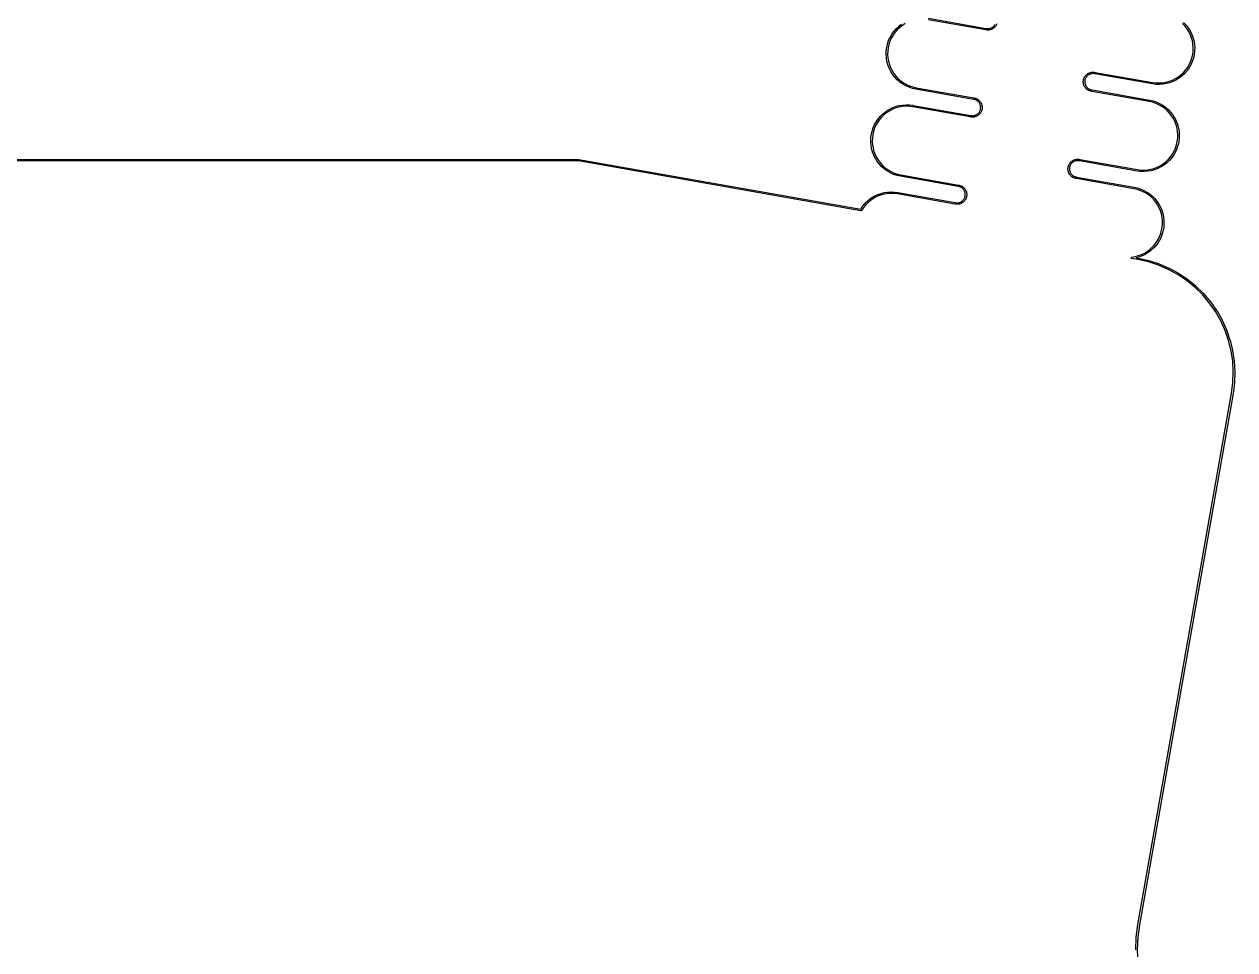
# Model space of a CAD drawing. Header units: metres. Extents: x 0 to 117, y 0 to 64.
# Drawn here: x 92.64 to 113.5, y 31.88 to 47.83 of the extents above; entities that cross this region are included whole.
import ezdxf

# ---------------------------------------------------------------- set-up
doc = ezdxf.new("R2010")
doc.units = ezdxf.units.M

msp = doc.modelspace()

# ---------------------------------------------------------------- linework, layer by layer
for points in [[(107.817, 47.837), (107.768, 47.806), (107.768, 47.806), (107.768, 47.806), (107.768, 47.806), (107.722, 47.77), (107.722, 47.77), (107.722, 47.77), (107.722, 47.77), (107.679, 47.73), (107.679, 47.73), (107.679, 47.73), (107.679, 47.73), (107.641, 47.686), (107.641, 47.686), (107.641, 47.686), (107.641, 47.686), (107.607, 47.638), (107.607, 47.638), (107.607, 47.638), (107.607, 47.638), (107.578, 47.587), (107.578, 47.587), (107.578, 47.587), (107.578, 47.587), (107.555, 47.534), (107.555, 47.534), (107.555, 47.534), (107.555, 47.534), (107.536, 47.479), (107.536, 47.479), (107.536, 47.479), (107.536, 47.479), (107.523, 47.422), (107.523, 47.422), (107.523, 47.422), (107.523, 47.422), (107.516, 47.364), (107.516, 47.364), (107.516, 47.364), (107.516, 47.364), (107.514, 47.305), (107.514, 47.305), (107.514, 47.305), (107.514, 47.305), (107.518, 47.247), (107.518, 47.247), (107.518, 47.247), (107.518, 47.247), (107.528, 47.189), (107.528, 47.189), (107.528, 47.189), (107.528, 47.189), (107.544, 47.133), (107.544, 47.133), (107.544, 47.133), (107.544, 47.133), (107.564, 47.079), (107.564, 47.079), (107.564, 47.079), (107.564, 47.079), (107.591, 47.026), (107.591, 47.026), (107.591, 47.026), (107.591, 47.026), (107.622, 46.977), (107.622, 46.977), (107.622, 46.977), (107.622, 46.977), (107.657, 46.931), (107.657, 46.931), (107.657, 46.931), (107.657, 46.931), (107.698, 46.888), (107.698, 46.888), (107.698, 46.888), (107.698, 46.888), (107.742, 46.85), (107.742, 46.85), (107.742, 46.85), (107.742, 46.85), (107.789, 46.816), (107.789, 46.816), (107.789, 46.816), (107.789, 46.816), (107.84, 46.787), (107.84, 46.787), (107.84, 46.787), (107.84, 46.787), (107.893, 46.764), (107.893, 46.764), (107.893, 46.764), (107.893, 46.764), (107.949, 46.745), (107.949, 46.745), (107.949, 46.745), (107.949, 46.745), (108.006, 46.732), (108.006, 46.732), (108.006, 46.732), (108.006, 46.732), (108.997, 46.557), (108.997, 46.557), (108.997, 46.557), (108.997, 46.557), (109.012, 46.555), (109.013, 46.554), (109.027, 46.55), (109.028, 46.55), (109.042, 46.545), (109.043, 46.544), (109.056, 46.538), (109.058, 46.537), (109.07, 46.53), (109.071, 46.529), (109.083, 46.52), (109.084, 46.519), (109.095, 46.509), (109.095, 46.508), (109.105, 46.497), (109.106, 46.497), (109.115, 46.485), (109.115, 46.484), (109.123, 46.471), (109.124, 46.47), (109.13, 46.457), (109.13, 46.456), (109.135, 46.442), (109.136, 46.441), (109.139, 46.426), (109.14, 46.425), (109.142, 46.411), (109.142, 46.41), (109.143, 46.395), (109.143, 46.394), (109.143, 46.379), (109.143, 46.378), (109.141, 46.363), (109.141, 46.362), (109.137, 46.348), (109.137, 46.346), (109.132, 46.332), (109.132, 46.331), (109.126, 46.318), (109.125, 46.317), (109.118, 46.304), (109.118, 46.303), (109.109, 46.291), (109.109, 46.29), (109.099, 46.279), (109.098, 46.278), (109.088, 46.267), (109.087, 46.267), (109.075, 46.257), (109.074, 46.257), (109.062, 46.249), (109.061, 46.248), (109.048, 46.241), (109.047, 46.241), (109.033, 46.235), (109.032, 46.234), (109.018, 46.23), (109.017, 46.23), (109.003, 46.227), (109.001, 46.227), (108.987, 46.225), (108.986, 46.225), (108.971, 46.225), (108.97, 46.225), (108.955, 46.226), (108.954, 46.226), (108.94, 46.229), (108.939, 46.229), (107.948, 46.403), (107.948, 46.403), (107.948, 46.403), (107.948, 46.403), (107.89, 46.411), (107.89, 46.411), (107.89, 46.411), (107.89, 46.411), (107.831, 46.412), (107.831, 46.412), (107.831, 46.412), (107.831, 46.412), (107.773, 46.408), (107.773, 46.408), (107.773, 46.408), (107.773, 46.408), (107.716, 46.398), (107.716, 46.398), (107.716, 46.398), (107.716, 46.398), (107.659, 46.383), (107.659, 46.383), (107.659, 46.383), (107.659, 46.383), (107.605, 46.362), (107.605, 46.362), (107.605, 46.362), (107.605, 46.362), (107.553, 46.336), (107.553, 46.336), (107.553, 46.336), (107.553, 46.336), (107.503, 46.305), (107.503, 46.305), (107.503, 46.305), (107.503, 46.305), (107.457, 46.269), (107.457, 46.269), (107.457, 46.269), (107.457, 46.269), (107.415, 46.229), (107.415, 46.229), (107.415, 46.229), (107.415, 46.229), (107.376, 46.185), (107.376, 46.185), (107.376, 46.185), (107.376, 46.185), (107.343, 46.137), (107.343, 46.137), (107.343, 46.137), (107.343, 46.137), (107.314, 46.086), (107.314, 46.086), (107.314, 46.086), (107.314, 46.086), (107.29, 46.033), (107.29, 46.033), (107.29, 46.033), (107.29, 46.033), (107.271, 45.978), (107.271, 45.978), (107.271, 45.978), (107.271, 45.978), (107.258, 45.921), (107.258, 45.921), (107.258, 45.921), (107.258, 45.921), (107.251, 45.863), (107.251, 45.863), (107.251, 45.863), (107.251, 45.863), (107.25, 45.804), (107.25, 45.804), (107.25, 45.804), (107.25, 45.804), (107.254, 45.746), (107.254, 45.746), (107.254, 45.746), (107.254, 45.746), (107.264, 45.688), (107.264, 45.688), (107.264, 45.688), (107.264, 45.688), (107.279, 45.632), (107.279, 45.632), (107.279, 45.632), (107.279, 45.632), (107.3, 45.578), (107.3, 45.578), (107.3, 45.578), (107.3, 45.578), (107.326, 45.525), (107.326, 45.525), (107.326, 45.525), (107.326, 45.525), (107.357, 45.476), (107.357, 45.476), (107.357, 45.476), (107.357, 45.476), (107.393, 45.43), (107.393, 45.43), (107.393, 45.43), (107.393, 45.43), (107.433, 45.387), (107.433, 45.387), (107.433, 45.387), (107.433, 45.387), (107.477, 45.349), (107.477, 45.349), (107.477, 45.349), (107.477, 45.349), (107.525, 45.315), (107.525, 45.315), (107.525, 45.315), (107.525, 45.315), (107.575, 45.286), (107.575, 45.286), (107.575, 45.286), (107.575, 45.286), (107.629, 45.263), (107.629, 45.263), (107.629, 45.263), (107.629, 45.263), (107.684, 45.244), (107.684, 45.244), (107.684, 45.244), (107.684, 45.244), (107.741, 45.231), (107.741, 45.231), (107.741, 45.231), (107.741, 45.231), (108.733, 45.056), (108.733, 45.056), (108.733, 45.056), (108.733, 45.056), (108.747, 45.054), (108.748, 45.053), (108.763, 45.05), (108.764, 45.049), (108.778, 45.044), (108.779, 45.043), (108.792, 45.037), (108.793, 45.036), (108.805, 45.029), (108.806, 45.028), (108.818, 45.019), (108.819, 45.018), (108.83, 45.008), (108.831, 45.007), (108.841, 44.997), (108.841, 44.996), (108.85, 44.984), (108.851, 44.983), (108.859, 44.97), (108.859, 44.969), (108.865, 44.956), (108.866, 44.955), (108.871, 44.941), (108.871, 44.94), (108.875, 44.925), (108.875, 44.924), (108.878, 44.91), (108.878, 44.908), (108.879, 44.894), (108.879, 44.893), (108.878, 44.878), (108.878, 44.877), (108.876, 44.862), (108.876, 44.861), (108.873, 44.846), (108.873, 44.845), (108.868, 44.831), (108.867, 44.83), (108.862, 44.817), (108.861, 44.816), (108.854, 44.803), (108.853, 44.802), (108.845, 44.79), (108.844, 44.789), (108.835, 44.777), (108.834, 44.776), (108.823, 44.766), (108.822, 44.765), (108.811, 44.756), (108.81, 44.755), (108.798, 44.747), (108.797, 44.747), (108.784, 44.74), (108.782, 44.739), (108.769, 44.733), (108.768, 44.733), (108.754, 44.729), (108.752, 44.728), (108.738, 44.726), (108.737, 44.725), (108.722, 44.724), (108.721, 44.724), (108.706, 44.724), (108.705, 44.724), (108.69, 44.725), (108.689, 44.725), (108.675, 44.728), (108.675, 44.728), (108.675, 44.728), (108.675, 44.728), (107.683, 44.903), (107.683, 44.903), (107.683, 44.903), (107.683, 44.903), (107.628, 44.91), (107.628, 44.91), (107.628, 44.91), (107.628, 44.91), (107.573, 44.912), (107.573, 44.912), (107.573, 44.912), (107.573, 44.912), (107.518, 44.909), (107.518, 44.909), (107.518, 44.909), (107.518, 44.909), (107.463, 44.9), (107.463, 44.9), (107.463, 44.9), (107.463, 44.9), (107.409, 44.887), (107.409, 44.887), (107.409, 44.887), (107.409, 44.887), (107.357, 44.868), (107.357, 44.868), (107.357, 44.868), (107.357, 44.868), (107.306, 44.845), (107.306, 44.845), (107.306, 44.845), (107.306, 44.845), (107.259, 44.818), (107.259, 44.818), (107.259, 44.818), (107.259, 44.818), (107.213, 44.786), (107.213, 44.786), (107.213, 44.786), (107.213, 44.786), (107.171, 44.749), (107.171, 44.749), (107.171, 44.749), (107.171, 44.749), (107.133, 44.71), (107.133, 44.71), (107.133, 44.71), (107.133, 44.71), (107.098, 44.666), (107.098, 44.666), (107.098, 44.666), (107.098, 44.666), (107.068, 44.62), (107.067, 44.619), (107.066, 44.618), (107.065, 44.617), (107.064, 44.616), (107.063, 44.615), (107.062, 44.615), (107.061, 44.614), (107.06, 44.614), (107.058, 44.614), (107.057, 44.614), (107.056, 44.614), (107.055, 44.614), (102.188, 45.472), (102.188, 45.472), (102.188, 45.472), (102.188, 45.472), (102.188, 45.472), (102.188, 45.472), (102.186, 45.472), (102.186, 45.472), (102.184, 45.472), (102.184, 45.472), (81.425, 45.472)], [(81.425, 45.497), (102.184, 45.497), (102.184, 45.497), (102.186, 45.497), (102.186, 45.497), (102.186, 45.497), (102.186, 45.497), (102.189, 45.497), (102.19, 45.497), (102.191, 45.497), (107.051, 44.64), (107.051, 44.64), (107.051, 44.64), (107.051, 44.64), (107.051, 44.64), (107.051, 44.64), (107.051, 44.64), (107.051, 44.64), (107.051, 44.64), (107.051, 44.64), (107.051, 44.64), (107.051, 44.64), (107.051, 44.64), (107.051, 44.64), (107.051, 44.64), (107.051, 44.64), (107.051, 44.64), (107.051, 44.64), (107.051, 44.64), (107.051, 44.64), (107.051, 44.64), (107.051, 44.64), (107.051, 44.64), (107.051, 44.64), (107.051, 44.64), (107.051, 44.64), (107.077, 44.681), (107.078, 44.682), (107.113, 44.726), (107.114, 44.727), (107.153, 44.768), (107.154, 44.768), (107.197, 44.805), (107.198, 44.806), (107.244, 44.839), (107.245, 44.839), (107.294, 44.868), (107.295, 44.868), (107.347, 44.892), (107.348, 44.892), (107.401, 44.911), (107.402, 44.911), (107.457, 44.925), (107.458, 44.925), (107.514, 44.934), (107.515, 44.934), (107.572, 44.937), (107.573, 44.937), (107.63, 44.935), (107.631, 44.935), (107.687, 44.928), (107.688, 44.928), (108.679, 44.753), (108.679, 44.753), (108.693, 44.75), (108.693, 44.75), (108.693, 44.75), (108.693, 44.75), (108.707, 44.749), (108.707, 44.749), (108.707, 44.749), (108.707, 44.749), (108.72, 44.749), (108.72, 44.749), (108.72, 44.749), (108.72, 44.749), (108.733, 44.751), (108.733, 44.751), (108.733, 44.751), (108.733, 44.751), (108.747, 44.753), (108.747, 44.753), (108.747, 44.753), (108.747, 44.753), (108.76, 44.757), (108.76, 44.757), (108.76, 44.757), (108.76, 44.757), (108.772, 44.762), (108.772, 44.762), (108.772, 44.762), (108.772, 44.762), (108.784, 44.769), (108.784, 44.769), (108.784, 44.769), (108.784, 44.769), (108.795, 44.776), (108.795, 44.776), (108.795, 44.776), (108.795, 44.776), (108.806, 44.785), (108.806, 44.785), (108.806, 44.785), (108.806, 44.785), (108.816, 44.794), (108.816, 44.794), (108.816, 44.794), (108.816, 44.794), (108.824, 44.804), (108.824, 44.804), (108.824, 44.804), (108.824, 44.804), (108.832, 44.816), (108.832, 44.816), (108.832, 44.816), (108.832, 44.816), (108.839, 44.827), (108.839, 44.827), (108.839, 44.827), (108.839, 44.827), (108.844, 44.84), (108.844, 44.84), (108.844, 44.84), (108.844, 44.84), (108.848, 44.853), (108.848, 44.853), (108.848, 44.853), (108.848, 44.853), (108.851, 44.866), (108.851, 44.866), (108.851, 44.866), (108.851, 44.866), (108.853, 44.879), (108.853, 44.879), (108.853, 44.879), (108.853, 44.879), (108.853, 44.893), (108.853, 44.893), (108.853, 44.893), (108.853, 44.893), (108.852, 44.906), (108.852, 44.906), (108.852, 44.906), (108.852, 44.906), (108.85, 44.92), (108.85, 44.92), (108.85, 44.92), (108.85, 44.92), (108.847, 44.933), (108.847, 44.933), (108.847, 44.933), (108.847, 44.933), (108.842, 44.945), (108.842, 44.945), (108.842, 44.945), (108.842, 44.945), (108.836, 44.958), (108.836, 44.958), (108.836, 44.958), (108.836, 44.958), (108.829, 44.969), (108.829, 44.969), (108.829, 44.969), (108.829, 44.969), (108.821, 44.98), (108.821, 44.98), (108.821, 44.98), (108.821, 44.98), (108.812, 44.99), (108.812, 44.99), (108.812, 44.99), (108.812, 44.99), (108.802, 44.999), (108.802, 44.999), (108.802, 44.999), (108.802, 44.999), (108.792, 45.007), (108.792, 45.007), (108.792, 45.007), (108.792, 45.007), (108.78, 45.014), (108.78, 45.014), (108.78, 45.014), (108.78, 45.014), (108.768, 45.02), (108.768, 45.02), (108.768, 45.02), (108.768, 45.02), (108.755, 45.025), (108.755, 45.025), (108.755, 45.025), (108.755, 45.025), (108.742, 45.029), (108.742, 45.029), (108.742, 45.029), (108.742, 45.029), (108.728, 45.031), (108.728, 45.031), (107.737, 45.206), (107.736, 45.206), (107.678, 45.219), (107.677, 45.22), (107.62, 45.239), (107.619, 45.239), (107.565, 45.263), (107.563, 45.264), (107.512, 45.294), (107.511, 45.294), (107.462, 45.329), (107.461, 45.33), (107.416, 45.369), (107.415, 45.369), (107.374, 45.413), (107.373, 45.414), (107.337, 45.461), (107.336, 45.462), (107.304, 45.512), (107.303, 45.513), (107.277, 45.567), (107.276, 45.568), (107.255, 45.624), (107.255, 45.625), (107.239, 45.682), (107.239, 45.684), (107.229, 45.742), (107.228, 45.744), (107.224, 45.803), (107.224, 45.804), (107.226, 45.864), (107.226, 45.865), (107.233, 45.924), (107.234, 45.926), (107.247, 45.984), (107.247, 45.985), (107.266, 46.042), (107.266, 46.043), (107.291, 46.097), (107.291, 46.098), (107.321, 46.15), (107.322, 46.151), (107.356, 46.2), (107.357, 46.201), (107.396, 46.246), (107.397, 46.247), (107.44, 46.288), (107.441, 46.289), (107.488, 46.325), (107.489, 46.326), (107.54, 46.358), (107.541, 46.358), (107.594, 46.385), (107.595, 46.386), (107.651, 46.407), (107.652, 46.407), (107.71, 46.423), (107.711, 46.423), (107.77, 46.433), (107.771, 46.433), (107.83, 46.438), (107.832, 46.438), (107.891, 46.436), (107.892, 46.436), (107.952, 46.429), (107.952, 46.428), (108.944, 46.254), (108.944, 46.254), (108.944, 46.254), (108.944, 46.254), (108.958, 46.251), (108.958, 46.251), (108.958, 46.251), (108.958, 46.251), (108.971, 46.25), (108.971, 46.25), (108.971, 46.25), (108.971, 46.25), (108.985, 46.25), (108.985, 46.25), (108.985, 46.25), (108.985, 46.25), (108.998, 46.252), (108.998, 46.252), (108.998, 46.252), (108.998, 46.252), (109.011, 46.255), (109.011, 46.255), (109.011, 46.255), (109.011, 46.255), (109.024, 46.259), (109.024, 46.259), (109.024, 46.259), (109.024, 46.259), (109.037, 46.264), (109.037, 46.264), (109.037, 46.264), (109.037, 46.264), (109.049, 46.27), (109.049, 46.27), (109.049, 46.27), (109.049, 46.27), (109.06, 46.278), (109.06, 46.278), (109.06, 46.278), (109.06, 46.278), (109.07, 46.286), (109.07, 46.286), (109.07, 46.286), (109.07, 46.286), (109.08, 46.295), (109.08, 46.295), (109.08, 46.295), (109.08, 46.295), (109.089, 46.306), (109.089, 46.306), (109.089, 46.306), (109.089, 46.306), (109.096, 46.317), (109.096, 46.317), (109.096, 46.317), (109.096, 46.317), (109.103, 46.329), (109.103, 46.329), (109.103, 46.329), (109.103, 46.329), (109.108, 46.341), (109.108, 46.341), (109.108, 46.341), (109.108, 46.341), (109.113, 46.354), (109.113, 46.354), (109.113, 46.354), (109.113, 46.354), (109.116, 46.367), (109.116, 46.367), (109.116, 46.367), (109.116, 46.367), (109.117, 46.38), (109.117, 46.38), (109.117, 46.38), (109.117, 46.38), (109.118, 46.394), (109.118, 46.394), (109.118, 46.394), (109.118, 46.394), (109.117, 46.407), (109.117, 46.407), (109.117, 46.407), (109.117, 46.407), (109.115, 46.421), (109.115, 46.421), (109.115, 46.421), (109.115, 46.421), (109.111, 46.434), (109.111, 46.434), (109.111, 46.434), (109.111, 46.434), (109.107, 46.446), (109.107, 46.446), (109.107, 46.446), (109.107, 46.446), (109.101, 46.459), (109.101, 46.459), (109.101, 46.459), (109.101, 46.459), (109.094, 46.47), (109.094, 46.47), (109.094, 46.47), (109.094, 46.47), (109.086, 46.481), (109.086, 46.481), (109.086, 46.481), (109.086, 46.481), (109.077, 46.491), (109.077, 46.491), (109.077, 46.491), (109.077, 46.491), (109.067, 46.5), (109.067, 46.5), (109.067, 46.5), (109.067, 46.5), (109.056, 46.508), (109.056, 46.508), (109.056, 46.508), (109.056, 46.508), (109.045, 46.515), (109.045, 46.515), (109.045, 46.515), (109.045, 46.515), (109.033, 46.521), (109.033, 46.521), (109.033, 46.521), (109.033, 46.521), (109.02, 46.526), (109.02, 46.526), (109.02, 46.526), (109.02, 46.526), (109.007, 46.53), (109.007, 46.53), (109.007, 46.53), (109.007, 46.53), (108.993, 46.532), (108.993, 46.532), (108.001, 46.707), (108, 46.707), (107.942, 46.72), (107.941, 46.721), (107.885, 46.74), (107.883, 46.74), (107.829, 46.764), (107.828, 46.765), (107.776, 46.795), (107.775, 46.795), (107.726, 46.83), (107.725, 46.831), (107.68, 46.87), (107.68, 46.87), (107.639, 46.914), (107.638, 46.915), (107.601, 46.962), (107.6, 46.963), (107.569, 47.013), (107.568, 47.014), (107.541, 47.068), (107.541, 47.069), (107.52, 47.125), (107.519, 47.126), (107.503, 47.183), (107.503, 47.185), (107.493, 47.243), (107.493, 47.245), (107.489, 47.304), (107.489, 47.305), (107.49, 47.365), (107.491, 47.366), (107.498, 47.425), (107.498, 47.427), (107.511, 47.485), (107.512, 47.486), (107.531, 47.543), (107.531, 47.544), (107.555, 47.598), (107.556, 47.599), (107.586, 47.651), (107.586, 47.652), (107.621, 47.701), (107.621, 47.702), (107.661, 47.747), (107.661, 47.748), (107.705, 47.789), (107.706, 47.79), (107.753, 47.826)], [(109.397, 47.832), (109.391, 47.819), (109.39, 47.817), (109.383, 47.805), (109.382, 47.804), (109.374, 47.791), (109.373, 47.791), (109.364, 47.779), (109.363, 47.778), (109.352, 47.768), (109.352, 47.767), (109.34, 47.758), (109.339, 47.757), (109.327, 47.749), (109.326, 47.749), (109.313, 47.742), (109.312, 47.741), (109.298, 47.736), (109.297, 47.735), (109.283, 47.731), (109.282, 47.73), (109.267, 47.728), (109.266, 47.727), (109.252, 47.726), (109.25, 47.726), (109.236, 47.726), (109.234, 47.726), (109.22, 47.727), (109.219, 47.727), (109.204, 47.729), (109.204, 47.729), (108.213, 47.904)], [(108.217, 47.929), (109.208, 47.754), (109.208, 47.754), (109.208, 47.754), (109.208, 47.754), (109.222, 47.752), (109.222, 47.752), (109.222, 47.752), (109.222, 47.752), (109.236, 47.751), (109.236, 47.751), (109.236, 47.751), (109.236, 47.751), (109.249, 47.751), (109.249, 47.751), (109.249, 47.751), (109.249, 47.751), (109.263, 47.753), (109.263, 47.753), (109.263, 47.753), (109.263, 47.753), (109.276, 47.755), (109.276, 47.755), (109.276, 47.755), (109.276, 47.755), (109.289, 47.759), (109.289, 47.759), (109.289, 47.759), (109.289, 47.759), (109.301, 47.764), (109.301, 47.764), (109.301, 47.764), (109.301, 47.764), (109.313, 47.771), (109.313, 47.771), (109.313, 47.771), (109.313, 47.771), (109.325, 47.778), (109.325, 47.778), (109.325, 47.778), (109.325, 47.778), (109.335, 47.787), (109.335, 47.787), (109.335, 47.787), (109.335, 47.787), (109.345, 47.796), (109.345, 47.796), (109.345, 47.796), (109.345, 47.796), (109.353, 47.806), (109.353, 47.806), (109.353, 47.806), (109.353, 47.806), (109.361, 47.818), (109.361, 47.818), (109.361, 47.818), (109.361, 47.818), (109.368, 47.829)], [(111.789, 31.882), (111.789, 31.883), (111.798, 32.101), (111.798, 32.102), (111.827, 32.318), (111.827, 32.318), (113.441, 41.47), (113.441, 41.47), (113.441, 41.47), (113.441, 41.47), (113.464, 41.652), (113.464, 41.652), (113.464, 41.652), (113.464, 41.652), (113.471, 41.835), (113.471, 41.835), (113.471, 41.835), (113.471, 41.835), (113.46, 42.019), (113.46, 42.019), (113.46, 42.019), (113.46, 42.019), (113.433, 42.2), (113.433, 42.2), (113.433, 42.2), (113.433, 42.2), (113.389, 42.378), (113.389, 42.378), (113.389, 42.378), (113.389, 42.378), (113.329, 42.552), (113.329, 42.552), (113.329, 42.552), (113.329, 42.552), (113.253, 42.719), (113.253, 42.719), (113.253, 42.719), (113.253, 42.719), (113.162, 42.878), (113.162, 42.878), (113.162, 42.878), (113.162, 42.878), (113.057, 43.029), (113.057, 43.029), (113.057, 43.029), (113.057, 43.029), (112.938, 43.169), (112.938, 43.169), (112.938, 43.169), (112.938, 43.169), (112.807, 43.297), (112.807, 43.297), (112.807, 43.297), (112.807, 43.297), (112.665, 43.413), (112.665, 43.413), (112.665, 43.413), (112.665, 43.413), (112.512, 43.515), (112.512, 43.515), (112.512, 43.515), (112.512, 43.515), (112.351, 43.603), (112.351, 43.603), (112.351, 43.603), (112.351, 43.603), (112.182, 43.675), (112.182, 43.675), (112.182, 43.675), (112.182, 43.675), (112.008, 43.732), (112.008, 43.732), (112.008, 43.732), (112.008, 43.732), (111.828, 43.772), (111.828, 43.772), (111.828, 43.772), (111.828, 43.772), (111.724, 43.791), (111.723, 43.791), (111.722, 43.791), (111.721, 43.792), (111.719, 43.792), (111.718, 43.793), (111.718, 43.794), (111.717, 43.795), (111.716, 43.796), (111.715, 43.797), (111.715, 43.798), (111.714, 43.799), (111.714, 43.8), (111.714, 43.801), (111.714, 43.803), (111.714, 43.804), (111.714, 43.805), (111.714, 43.806), (111.714, 43.807), (111.715, 43.808), (111.715, 43.81), (111.716, 43.811), (111.717, 43.812), (111.718, 43.812), (111.719, 43.813), (111.72, 43.814), (111.721, 43.814), (111.722, 43.815), (111.723, 43.815), (111.724, 43.816), (111.78, 43.825), (111.78, 43.825), (111.78, 43.825), (111.78, 43.825), (111.835, 43.839), (111.835, 43.839), (111.835, 43.839), (111.835, 43.839), (111.888, 43.859), (111.888, 43.859), (111.888, 43.859), (111.888, 43.859), (111.939, 43.884), (111.939, 43.884), (111.939, 43.884), (111.939, 43.884), (111.987, 43.913), (111.987, 43.913), (111.987, 43.913), (111.987, 43.913), (112.033, 43.947), (112.033, 43.947), (112.033, 43.947), (112.033, 43.947), (112.075, 43.985), (112.075, 43.985), (112.075, 43.985), (112.075, 43.985), (112.113, 44.026), (112.113, 44.026), (112.113, 44.026), (112.113, 44.026), (112.147, 44.071), (112.147, 44.071), (112.147, 44.071), (112.147, 44.071), (112.177, 44.12), (112.177, 44.12), (112.177, 44.12), (112.177, 44.12), (112.201, 44.17), (112.201, 44.17), (112.201, 44.17), (112.201, 44.17), (112.221, 44.223), (112.221, 44.223), (112.221, 44.223), (112.221, 44.223), (112.236, 44.278), (112.236, 44.278), (112.236, 44.278), (112.236, 44.278), (112.246, 44.333), (112.246, 44.333), (112.246, 44.333), (112.246, 44.333), (112.25, 44.39), (112.25, 44.39), (112.25, 44.39), (112.25, 44.39), (112.249, 44.446), (112.249, 44.446), (112.249, 44.446), (112.249, 44.446), (112.243, 44.502), (112.243, 44.502), (112.243, 44.502), (112.243, 44.502), (112.231, 44.558), (112.231, 44.558), (112.231, 44.558), (112.231, 44.558), (112.214, 44.612), (112.214, 44.612), (112.214, 44.612), (112.214, 44.612), (112.192, 44.664), (112.192, 44.664), (112.192, 44.664), (112.192, 44.664), (112.166, 44.714), (112.166, 44.714), (112.166, 44.714), (112.166, 44.714), (112.134, 44.761), (112.134, 44.761), (112.134, 44.761), (112.134, 44.761), (112.099, 44.804), (112.099, 44.804), (112.099, 44.804), (112.099, 44.804), (112.059, 44.845), (112.059, 44.845), (112.059, 44.845), (112.059, 44.845), (112.016, 44.881), (112.016, 44.881), (112.016, 44.881), (112.016, 44.881), (111.969, 44.913), (111.969, 44.913), (111.969, 44.913), (111.969, 44.913), (111.92, 44.941), (111.92, 44.941), (111.92, 44.941), (111.92, 44.941), (111.868, 44.963), (111.868, 44.963), (111.868, 44.963), (111.868, 44.963), (111.814, 44.981), (111.814, 44.981), (111.814, 44.981), (111.814, 44.981), (111.759, 44.993), (111.759, 44.993), (111.759, 44.993), (111.759, 44.993), (110.767, 45.168), (110.752, 45.171), (110.751, 45.171), (110.736, 45.175), (110.735, 45.176), (110.721, 45.181), (110.72, 45.182), (110.706, 45.188), (110.705, 45.189), (110.692, 45.197), (110.691, 45.198), (110.679, 45.207), (110.678, 45.208), (110.668, 45.219), (110.667, 45.219), (110.657, 45.231), (110.656, 45.232), (110.647, 45.244), (110.647, 45.245), (110.639, 45.258), (110.639, 45.26), (110.633, 45.273), (110.632, 45.275), (110.627, 45.289), (110.627, 45.29), (110.624, 45.305), (110.624, 45.306), (110.622, 45.321), (110.622, 45.322), (110.621, 45.338), (110.621, 45.339), (110.623, 45.354), (110.623, 45.355), (110.625, 45.37), (110.626, 45.371), (110.63, 45.386), (110.63, 45.387), (110.636, 45.401), (110.636, 45.402), (110.643, 45.416), (110.644, 45.417), (110.652, 45.429), (110.652, 45.431), (110.662, 45.442), (110.663, 45.443), (110.673, 45.454), (110.674, 45.455), (110.685, 45.465), (110.686, 45.466), (110.699, 45.474), (110.7, 45.475), (110.713, 45.483), (110.714, 45.483), (110.728, 45.489), (110.729, 45.49), (110.743, 45.494), (110.745, 45.495), (110.759, 45.498), (110.761, 45.498), (110.776, 45.5), (110.777, 45.5), (110.792, 45.5), (110.793, 45.5), (110.808, 45.499), (110.809, 45.499), (110.824, 45.497), (110.824, 45.497), (111.817, 45.322), (111.817, 45.322), (111.817, 45.322), (111.817, 45.322), (111.875, 45.314), (111.875, 45.314), (111.875, 45.314), (111.875, 45.314), (111.933, 45.313), (111.933, 45.313), (111.933, 45.313), (111.933, 45.313), (111.991, 45.317), (111.991, 45.317), (111.991, 45.317), (111.991, 45.317), (112.049, 45.327), (112.049, 45.327), (112.049, 45.327), (112.049, 45.327), (112.105, 45.342), (112.105, 45.342), (112.105, 45.342), (112.105, 45.342), (112.16, 45.363), (112.16, 45.363), (112.16, 45.363), (112.16, 45.363), (112.212, 45.389), (112.212, 45.389), (112.212, 45.389), (112.212, 45.389), (112.261, 45.42), (112.261, 45.42), (112.261, 45.42), (112.261, 45.42), (112.308, 45.456), (112.308, 45.456), (112.308, 45.456), (112.308, 45.456), (112.35, 45.496), (112.35, 45.496), (112.35, 45.496), (112.35, 45.496), (112.388, 45.541), (112.388, 45.541), (112.388, 45.541), (112.388, 45.541), (112.422, 45.588), (112.422, 45.588), (112.422, 45.588), (112.422, 45.588), (112.451, 45.639), (112.451, 45.639), (112.451, 45.639), (112.451, 45.639), (112.475, 45.692), (112.475, 45.692), (112.475, 45.692), (112.475, 45.692), (112.493, 45.748), (112.493, 45.748), (112.493, 45.748), (112.493, 45.748), (112.506, 45.805), (112.506, 45.805), (112.506, 45.805), (112.506, 45.805), (112.513, 45.863), (112.513, 45.863), (112.513, 45.863), (112.513, 45.863), (112.515, 45.921), (112.515, 45.921), (112.515, 45.921), (112.515, 45.921), (112.511, 45.979), (112.511, 45.979), (112.511, 45.979), (112.511, 45.979), (112.501, 46.037), (112.501, 46.037), (112.501, 46.037), (112.501, 46.037), (112.486, 46.093), (112.486, 46.093), (112.486, 46.093), (112.486, 46.093), (112.465, 46.148), (112.465, 46.148), (112.465, 46.148), (112.465, 46.148), (112.439, 46.2), (112.439, 46.2), (112.439, 46.2), (112.439, 46.2), (112.408, 46.249), (112.408, 46.249), (112.408, 46.249), (112.408, 46.249), (112.372, 46.295), (112.372, 46.295), (112.372, 46.295), (112.372, 46.295), (112.332, 46.338), (112.332, 46.338), (112.332, 46.338), (112.332, 46.338), (112.288, 46.376), (112.288, 46.376), (112.288, 46.376), (112.288, 46.376), (112.24, 46.41), (112.24, 46.41), (112.24, 46.41), (112.24, 46.41), (112.189, 46.439), (112.189, 46.439), (112.189, 46.439), (112.189, 46.439), (112.136, 46.463), (112.136, 46.463), (112.136, 46.463), (112.136, 46.463), (112.08, 46.481), (112.08, 46.481), (112.08, 46.481), (112.08, 46.481), (112.023, 46.494), (112.023, 46.494), (112.023, 46.494), (112.023, 46.494), (111.031, 46.669), (111.016, 46.672), (111.015, 46.672), (111.001, 46.676), (111, 46.677), (110.985, 46.682), (110.984, 46.682), (110.971, 46.689), (110.97, 46.69), (110.957, 46.698), (110.956, 46.699), (110.944, 46.708), (110.943, 46.709), (110.932, 46.719), (110.931, 46.72), (110.921, 46.732), (110.921, 46.733), (110.912, 46.745), (110.911, 46.746), (110.904, 46.759), (110.903, 46.76), (110.897, 46.774), (110.897, 46.775), (110.892, 46.79), (110.892, 46.791), (110.889, 46.806), (110.888, 46.807), (110.887, 46.822), (110.886, 46.823), (110.886, 46.838), (110.886, 46.84), (110.887, 46.855), (110.887, 46.856), (110.89, 46.871), (110.89, 46.872), (110.894, 46.887), (110.895, 46.888), (110.9, 46.902), (110.901, 46.903), (110.908, 46.917), (110.908, 46.918), (110.916, 46.93), (110.917, 46.931), (110.926, 46.943), (110.927, 46.944), (110.938, 46.955), (110.939, 46.956), (110.95, 46.966), (110.951, 46.967), (110.963, 46.975), (110.964, 46.976), (110.978, 46.983), (110.979, 46.984), (110.993, 46.99), (110.994, 46.991), (111.008, 46.995), (111.009, 46.996), (111.024, 46.999), (111.025, 46.999), (111.04, 47.001), (111.042, 47.001), (111.057, 47.001), (111.058, 47.001), (111.073, 47), (111.074, 47), (111.089, 46.997), (111.089, 46.997), (112.081, 46.822), (112.081, 46.822), (112.081, 46.822), (112.081, 46.822), (112.139, 46.815), (112.139, 46.815), (112.139, 46.815), (112.139, 46.815), (112.198, 46.814), (112.198, 46.814), (112.198, 46.814), (112.198, 46.814), (112.256, 46.818), (112.256, 46.818), (112.256, 46.818), (112.256, 46.818), (112.314, 46.828), (112.314, 46.828), (112.314, 46.828), (112.314, 46.828), (112.37, 46.843), (112.37, 46.843), (112.37, 46.843), (112.37, 46.843), (112.424, 46.864), (112.424, 46.864), (112.424, 46.864), (112.424, 46.864), (112.477, 46.89), (112.477, 46.89), (112.477, 46.89), (112.477, 46.89), (112.526, 46.921), (112.526, 46.921), (112.526, 46.921), (112.526, 46.921), (112.572, 46.957), (112.572, 46.957), (112.572, 46.957), (112.572, 46.957), (112.615, 46.997), (112.615, 46.997), (112.615, 46.997), (112.615, 46.997), (112.653, 47.041), (112.653, 47.041), (112.653, 47.041), (112.653, 47.041), (112.687, 47.089), (112.687, 47.089), (112.687, 47.089), (112.687, 47.089), (112.716, 47.14), (112.716, 47.14), (112.716, 47.14), (112.716, 47.14), (112.739, 47.193), (112.739, 47.193), (112.739, 47.193), (112.739, 47.193), (112.758, 47.249), (112.758, 47.249), (112.758, 47.249), (112.758, 47.249), (112.771, 47.306), (112.771, 47.306), (112.771, 47.306), (112.771, 47.306), (112.778, 47.363), (112.778, 47.363), (112.778, 47.363), (112.778, 47.363), (112.78, 47.422), (112.78, 47.422), (112.78, 47.422), (112.78, 47.422), (112.776, 47.48), (112.776, 47.48), (112.776, 47.48), (112.776, 47.48), (112.766, 47.538), (112.766, 47.538), (112.766, 47.538), (112.766, 47.538), (112.75, 47.594), (112.75, 47.594), (112.75, 47.594), (112.75, 47.594), (112.729, 47.649), (112.729, 47.649), (112.729, 47.649), (112.729, 47.649), (112.703, 47.701), (112.703, 47.701), (112.703, 47.701), (112.703, 47.701), (112.672, 47.75), (112.672, 47.75), (112.672, 47.75), (112.672, 47.75), (112.636, 47.796), (112.636, 47.796), (112.636, 47.796), (112.636, 47.796), (112.596, 47.839)], [(112.614, 47.857), (112.655, 47.813), (112.656, 47.812), (112.693, 47.765), (112.693, 47.764), (112.725, 47.714), (112.726, 47.713), (112.752, 47.659), (112.753, 47.658), (112.774, 47.602), (112.775, 47.601), (112.79, 47.544), (112.791, 47.543), (112.801, 47.484), (112.801, 47.483), (112.805, 47.423), (112.805, 47.422), (112.803, 47.362), (112.803, 47.361), (112.796, 47.302), (112.796, 47.3), (112.782, 47.242), (112.782, 47.241), (112.763, 47.185), (112.763, 47.183), (112.739, 47.129), (112.738, 47.128), (112.708, 47.076), (112.708, 47.075), (112.673, 47.026), (112.673, 47.025), (112.633, 46.98), (112.633, 46.979), (112.589, 46.938), (112.588, 46.937), (112.541, 46.901), (112.54, 46.9), (112.49, 46.868), (112.489, 46.868), (112.435, 46.841), (112.434, 46.841), (112.378, 46.819), (112.377, 46.819), (112.32, 46.803), (112.319, 46.803), (112.26, 46.793), (112.259, 46.792), (112.199, 46.788), (112.198, 46.788), (112.138, 46.79), (112.137, 46.79), (112.078, 46.797), (112.077, 46.797), (111.085, 46.972), (111.085, 46.972), (111.085, 46.972), (111.085, 46.972), (111.07, 46.975), (111.07, 46.975), (111.07, 46.975), (111.07, 46.975), (111.057, 46.976), (111.057, 46.976), (111.057, 46.976), (111.057, 46.976), (111.043, 46.976), (111.043, 46.976), (111.043, 46.976), (111.043, 46.976), (111.029, 46.974), (111.029, 46.974), (111.029, 46.974), (111.029, 46.974), (111.015, 46.971), (111.015, 46.971), (111.015, 46.971), (111.015, 46.971), (111.002, 46.967), (111.002, 46.967), (111.002, 46.967), (111.002, 46.967), (110.99, 46.961), (110.99, 46.961), (110.99, 46.961), (110.99, 46.961), (110.977, 46.954), (110.977, 46.954), (110.977, 46.954), (110.977, 46.954), (110.966, 46.946), (110.966, 46.946), (110.966, 46.946), (110.966, 46.946), (110.956, 46.937), (110.956, 46.937), (110.956, 46.937), (110.956, 46.937), (110.946, 46.927), (110.946, 46.927), (110.946, 46.927), (110.946, 46.927), (110.937, 46.916), (110.937, 46.916), (110.937, 46.916), (110.937, 46.916), (110.93, 46.905), (110.93, 46.905), (110.93, 46.905), (110.93, 46.905), (110.924, 46.892), (110.924, 46.892), (110.924, 46.892), (110.924, 46.892), (110.919, 46.879), (110.919, 46.879), (110.919, 46.879), (110.919, 46.879), (110.915, 46.866), (110.915, 46.866), (110.915, 46.866), (110.915, 46.866), (110.913, 46.852), (110.913, 46.852), (110.913, 46.852), (110.913, 46.852), (110.912, 46.838), (110.912, 46.838), (110.912, 46.838), (110.912, 46.838), (110.912, 46.824), (110.912, 46.824), (110.912, 46.824), (110.912, 46.824), (110.913, 46.811), (110.913, 46.811), (110.913, 46.811), (110.913, 46.811), (110.916, 46.797), (110.916, 46.797), (110.916, 46.797), (110.916, 46.797), (110.921, 46.784), (110.921, 46.784), (110.921, 46.784), (110.921, 46.784), (110.926, 46.771), (110.926, 46.771), (110.926, 46.771), (110.926, 46.771), (110.933, 46.759), (110.933, 46.759), (110.933, 46.759), (110.933, 46.759), (110.941, 46.748), (110.941, 46.748), (110.941, 46.748), (110.941, 46.748), (110.95, 46.737), (110.95, 46.737), (110.95, 46.737), (110.95, 46.737), (110.96, 46.728), (110.96, 46.728), (110.96, 46.728), (110.96, 46.728), (110.971, 46.719), (110.971, 46.719), (110.971, 46.719), (110.971, 46.719), (110.983, 46.712), (110.983, 46.712), (110.983, 46.712), (110.983, 46.712), (110.995, 46.705), (110.995, 46.705), (110.995, 46.705), (110.995, 46.705), (111.008, 46.7), (111.008, 46.7), (111.008, 46.7), (111.008, 46.7), (111.021, 46.697), (111.021, 46.697), (111.021, 46.697), (111.021, 46.697), (111.036, 46.694), (112.028, 46.519), (112.028, 46.519), (112.087, 46.506), (112.088, 46.506), (112.144, 46.487), (112.146, 46.486), (112.2, 46.462), (112.201, 46.461), (112.253, 46.432), (112.254, 46.431), (112.303, 46.397), (112.304, 46.396), (112.349, 46.357), (112.35, 46.356), (112.391, 46.312), (112.391, 46.312), (112.428, 46.264), (112.429, 46.263), (112.46, 46.213), (112.461, 46.212), (112.488, 46.158), (112.488, 46.157), (112.51, 46.102), (112.51, 46.1), (112.526, 46.043), (112.526, 46.042), (112.536, 45.983), (112.536, 45.982), (112.54, 45.922), (112.54, 45.921), (112.539, 45.861), (112.539, 45.86), (112.531, 45.801), (112.531, 45.8), (112.518, 45.741), (112.517, 45.74), (112.499, 45.684), (112.498, 45.682), (112.474, 45.628), (112.473, 45.627), (112.444, 45.575), (112.443, 45.574), (112.409, 45.525), (112.408, 45.524), (112.369, 45.479), (112.368, 45.478), (112.325, 45.437), (112.324, 45.437), (112.277, 45.4), (112.276, 45.399), (112.225, 45.367), (112.224, 45.367), (112.171, 45.34), (112.169, 45.34), (112.114, 45.318), (112.113, 45.318), (112.055, 45.302), (112.054, 45.302), (111.995, 45.292), (111.994, 45.292), (111.934, 45.287), (111.933, 45.287), (111.873, 45.289), (111.872, 45.289), (111.813, 45.296), (111.812, 45.297), (110.82, 45.472), (110.82, 45.472), (110.82, 45.472), (110.82, 45.472), (110.806, 45.474), (110.806, 45.474), (110.806, 45.474), (110.806, 45.474), (110.792, 45.475), (110.792, 45.475), (110.792, 45.475), (110.792, 45.475), (110.778, 45.475), (110.778, 45.475), (110.778, 45.475), (110.778, 45.475), (110.764, 45.473), (110.764, 45.473), (110.764, 45.473), (110.764, 45.473), (110.751, 45.47), (110.751, 45.47), (110.751, 45.47), (110.751, 45.47), (110.738, 45.466), (110.738, 45.466), (110.738, 45.466), (110.738, 45.466), (110.725, 45.46), (110.725, 45.46), (110.725, 45.46), (110.725, 45.46), (110.713, 45.453), (110.713, 45.453), (110.713, 45.453), (110.713, 45.453), (110.701, 45.445), (110.701, 45.445), (110.701, 45.445), (110.701, 45.445), (110.691, 45.436), (110.691, 45.436), (110.691, 45.436), (110.691, 45.436), (110.681, 45.426), (110.681, 45.426), (110.681, 45.426), (110.681, 45.426), (110.673, 45.415), (110.673, 45.415), (110.673, 45.415), (110.673, 45.415), (110.665, 45.404), (110.665, 45.404), (110.665, 45.404), (110.665, 45.404), (110.659, 45.391), (110.659, 45.391), (110.659, 45.391), (110.659, 45.391), (110.654, 45.378), (110.654, 45.378), (110.654, 45.378), (110.654, 45.378), (110.65, 45.365), (110.65, 45.365), (110.65, 45.365), (110.65, 45.365), (110.648, 45.351), (110.648, 45.351), (110.648, 45.351), (110.648, 45.351), (110.647, 45.337), (110.647, 45.337), (110.647, 45.337), (110.647, 45.337), (110.647, 45.324), (110.647, 45.324), (110.647, 45.324), (110.647, 45.324), (110.649, 45.31), (110.649, 45.31), (110.649, 45.31), (110.649, 45.31), (110.652, 45.296), (110.652, 45.296), (110.652, 45.296), (110.652, 45.296), (110.656, 45.283), (110.656, 45.283), (110.656, 45.283), (110.656, 45.283), (110.662, 45.27), (110.662, 45.27), (110.662, 45.27), (110.662, 45.27), (110.669, 45.258), (110.669, 45.258), (110.669, 45.258), (110.669, 45.258), (110.676, 45.247), (110.676, 45.247), (110.676, 45.247), (110.676, 45.247), (110.686, 45.236), (110.686, 45.236), (110.686, 45.236), (110.686, 45.236), (110.696, 45.227), (110.696, 45.227), (110.696, 45.227), (110.696, 45.227), (110.706, 45.218), (110.706, 45.218), (110.706, 45.218), (110.706, 45.218), (110.718, 45.211), (110.718, 45.211), (110.718, 45.211), (110.718, 45.211), (110.731, 45.205), (110.731, 45.205), (110.731, 45.205), (110.731, 45.205), (110.743, 45.2), (110.743, 45.2), (110.743, 45.2), (110.743, 45.2), (110.757, 45.196), (110.757, 45.196), (110.757, 45.196), (110.757, 45.196), (110.771, 45.193), (111.763, 45.018), (111.764, 45.018), (111.82, 45.006), (111.822, 45.005), (111.876, 44.987), (111.878, 44.987), (111.93, 44.964), (111.931, 44.963), (111.982, 44.935), (111.983, 44.934), (112.031, 44.902), (112.031, 44.901), (112.076, 44.864), (112.077, 44.863), (112.117, 44.822), (112.118, 44.821), (112.154, 44.776), (112.155, 44.775), (112.187, 44.727), (112.188, 44.726), (112.215, 44.675), (112.216, 44.674), (112.238, 44.621), (112.238, 44.62), (112.256, 44.565), (112.256, 44.564), (112.268, 44.507), (112.268, 44.506), (112.275, 44.449), (112.275, 44.447), (112.276, 44.39), (112.276, 44.388), (112.271, 44.331), (112.271, 44.33), (112.261, 44.273), (112.261, 44.272), (112.246, 44.216), (112.245, 44.215), (112.225, 44.161), (112.225, 44.16), (112.199, 44.108), (112.198, 44.107), (112.168, 44.058), (112.168, 44.057), (112.133, 44.01), (112.132, 44.01), (112.093, 43.967), (112.092, 43.966), (112.049, 43.927), (112.048, 43.927), (112.002, 43.892), (112.001, 43.892), (111.952, 43.862), (111.951, 43.861), (111.899, 43.836), (111.898, 43.835), (111.843, 43.815), (111.842, 43.815), (111.798, 43.803), (111.798, 43.803), (111.798, 43.803), (111.798, 43.803), (111.798, 43.803), (111.798, 43.803), (111.798, 43.803), (111.798, 43.803), (111.798, 43.803), (111.798, 43.803), (111.798, 43.803), (111.798, 43.803), (111.798, 43.803), (111.798, 43.803), (111.798, 43.803), (111.798, 43.803), (111.798, 43.803), (111.798, 43.803), (111.798, 43.803), (111.798, 43.803), (111.798, 43.803), (111.798, 43.803), (111.798, 43.803), (111.798, 43.803), (111.798, 43.803), (111.798, 43.803), (111.798, 43.803), (111.798, 43.803), (111.798, 43.803), (111.798, 43.803), (111.798, 43.803), (111.798, 43.803), (111.798, 43.803), (111.798, 43.803), (111.798, 43.803), (111.798, 43.803), (111.798, 43.803), (111.798, 43.803), (111.798, 43.803), (111.798, 43.803), (111.798, 43.803), (111.798, 43.803), (111.798, 43.803), (111.798, 43.803), (111.798, 43.803), (111.798, 43.803), (111.798, 43.803), (111.798, 43.803), (111.798, 43.803), (111.798, 43.803), (111.798, 43.803), (111.798, 43.803), (111.798, 43.803), (111.798, 43.803), (111.798, 43.803), (111.798, 43.803), (111.798, 43.803), (111.798, 43.803), (111.833, 43.797), (111.834, 43.797), (112.014, 43.756), (112.015, 43.756), (112.191, 43.699), (112.192, 43.699), (112.362, 43.626), (112.363, 43.625), (112.525, 43.537), (112.526, 43.537), (112.679, 43.434), (112.68, 43.433), (112.824, 43.317), (112.825, 43.316), (112.957, 43.187), (112.957, 43.186), (113.077, 43.045), (113.077, 43.044), (113.183, 42.893), (113.184, 42.892), (113.276, 42.731), (113.276, 42.73), (113.353, 42.562), (113.353, 42.561), (113.413, 42.386), (113.414, 42.385), (113.458, 42.206), (113.458, 42.205), (113.486, 42.022), (113.486, 42.021), (113.496, 41.836), (113.496, 41.835), (113.489, 41.651), (113.489, 41.649), (113.466, 41.466), (113.466, 41.466), (111.852, 32.314), (111.852, 32.314), (111.852, 32.314), (111.852, 32.314), (111.824, 32.099), (111.824, 32.099), (111.824, 32.099), (111.824, 32.099), (111.814, 31.882), (111.814, 31.882), (111.814, 31.882), (111.814, 31.882), (111.824, 31.665)]]:
    msp.add_lwpolyline(points)

doc.saveas('drawing.dxf')
